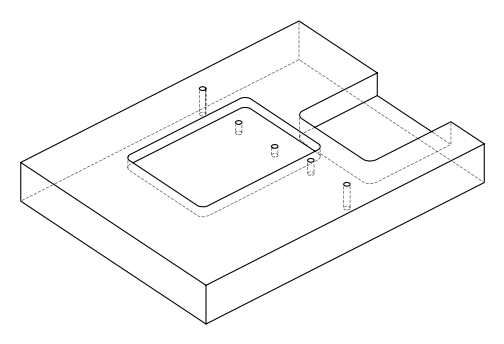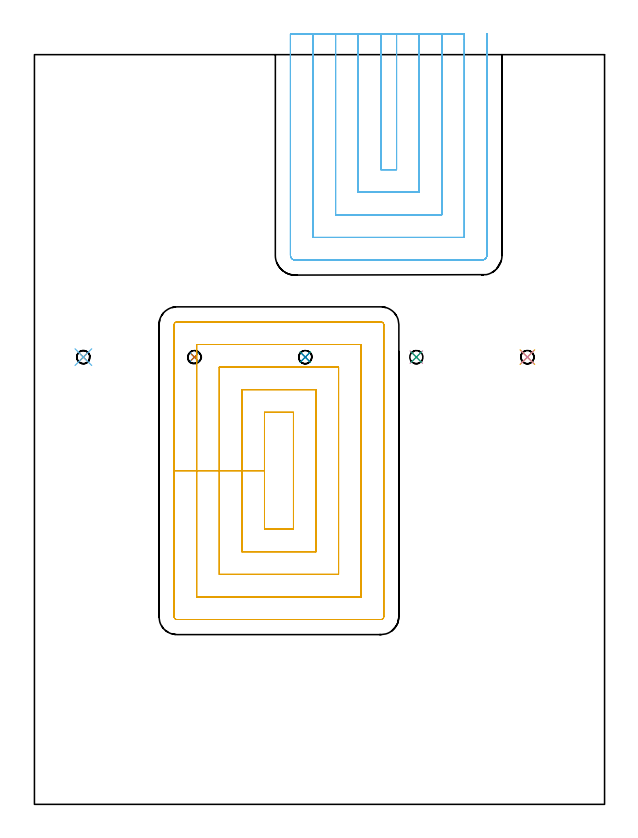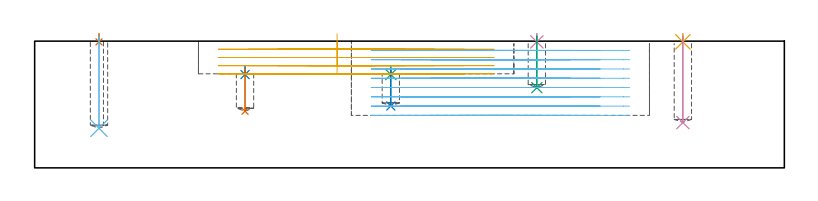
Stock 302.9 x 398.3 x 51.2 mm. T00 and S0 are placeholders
(PLAN: 12 operations, 2 tool changes, 42.9 min)
(1 SPOT_DRILL | STEP1POCKET | NXT0321_9005460120000 | 0.03 min | 0 mm3)
(2 SPOT_DRILL_1 | STEP1POCKET_1 | NXT0321_9005460120000 | 0.03 min | 1366 mm3)
(3 SPOT_DRILL_2 | STEP1POCKET_2 | NXT0321_9005460120000 | 0.03 min | 1366 mm3)
(4 SPOT_DRILL_3 | STEP1POCKET_3 | NXT0321_9005460120000 | 0.03 min | 0 mm3)
(5 SPOT_DRILL_4 | STEP1POCKET_4 | NXT0321_9005460120000 | 0.03 min | 0 mm3)
(6 DRILL_BLIND_HOLE_INTO_CENTER | STEP1POCKET | NXT0301_041 | 0.15 min | 1310 mm3)
(7 DRILL_BLIND_HOLE_INTO_CENTER_1 | STEP1POCKET_1 | NXT0301_041 | 0.07 min | 563 mm3)
(8 DRILL_BLIND_HOLE_INTO_CENTER_2 | STEP1POCKET_2 | NXT0301_041 | 0.06 min | 483 mm3)
(9 DRILL_BLIND_HOLE_INTO_CENTER_3 | STEP1POCKET_3 | NXT0301_041 | 0.08 min | 684 mm3)
(10 DRILL_BLIND_HOLE_INTO_CENTER_4 | STEP1POCKET_4 | NXT0301_041 | 0.14 min | 1223 mm3)
(11 MILL_RECTANGULAR_POCKET | POCKET_RECTANGULAR_STRAIGHT | UGT0201_008 | Follow Part, ap 4, ae 75% | 14.66 min | 289020 mm3)
(12 MILL_SLOT | SLOT_PARTIAL_RECTANGULAR | UGT0201_008 | Follow Part, ap 4, ae 75% | 27.6 min | 421578 mm3)
(TOOL NXT0321_9005460120000 | NC Spot Drill, 142deg, 12mm, Carbide, Uncoated | D12 PA142 FL30 Z2)
(TOOL NXT0301_041 | Carbide Drill 7mm [860.1-0700-035A1-MM 2214] | D7 PA140 FL53 Z2)
(TOOL UGT0201_008 | End Mill 16 mm | D16 FL32 Z4)
(OP 1 SPOT_DRILL)
G17 G21 G94 G90
T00 M6
G54
G17 G0 G90 X26. Y237.6 S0 M3
G43 Z61.2 H0
G94 G81 G98 Z50.899 F250. R54.2
G80
M5
M2
(OP 2 SPOT_DRILL_1)
G17 G21 G94 G90
T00 M6
G54
G17 G0 G90 X85. Y237.6 S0 M3
G43 Z61.2 H0
G94 G81 G98 Z37.699 F250. R41.
G80
M5
M2
(OP 3 SPOT_DRILL_2)
G17 G21 G94 G90
T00 M6
G54
G17 G0 G90 X143.9 Y237.6 S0 M3
G43 Z61.2 H0
G94 G81 G98 Z37.699 F250. R41.
G80
M5
M2
(OP 4 SPOT_DRILL_3)
G17 G21 G94 G90
T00 M6
G54
G17 G0 G90 X202.9 Y237.6 S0 M3
G43 Z61.2 H0
G94 G81 G98 Z50.899 F250. R54.2
G80
M5
M2
(OP 5 SPOT_DRILL_4)
G17 G21 G94 G90
T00 M6
G54
G17 G0 G90 X261.9 Y237.6 S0 M3
G43 Z61.2 H0
G94 G81 G98 Z50.899 F250. R54.2
G80
M5
M2
(OP 6 DRILL_BLIND_HOLE_INTO_CENTER)
G17 G21 G94 G90
T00 M6
G54
G17 G0 G90 X26. Y237.6 S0 M3
G43 Z61.2 H1
G94 G81 G98 Z16. F250. R53.2
G80
M5
M2
(OP 7 DRILL_BLIND_HOLE_INTO_CENTER_1)
G17 G21 G94 G90
T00 M6
G54
G17 G0 G90 X85. Y237.6 S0 M3
G43 Z61.2 H1
G94 G81 G98 Z22.9 F250. R40.
G80
M5
M2
(OP 8 DRILL_BLIND_HOLE_INTO_CENTER_2)
G17 G21 G94 G90
T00 M6
G54
G17 G0 G90 X143.9 Y237.6 S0 M3
G43 Z61.2 H1
G94 G81 G98 Z25. F250. R40.
G80
M5
M2
(OP 9 DRILL_BLIND_HOLE_INTO_CENTER_3)
G17 G21 G94 G90
T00 M6
G54
G17 G0 G90 X202.9 Y237.6 S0 M3
G43 Z61.2 H1
G94 G81 G98 Z32.4 F250. R53.2
G80
M5
M2
(OP 10 DRILL_BLIND_HOLE_INTO_CENTER_4)
G17 G21 G94 G90
T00 M6
G54
G17 G0 G90 X261.9 Y237.6 S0 M3
G43 Z61.2 H1
G94 G81 G98 Z18.3 F250. R53.2
G80
M5
M2
(OP 11 MILL_RECTANGULAR_POCKET)
G17 G21 G94 G90
T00 M6
G54
G17 G0 G90 X122.2 Y200.762 S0 M3
G43 Z61.2 H0
Z54.2
G94 G1 Y177.25 Z47.9 F250.
Y146.2 F500.
X137.6
Y208.3
X122.2
Y177.25
X110.2
Y134.2
X149.6
Y220.3
X110.2
Y177.25
X98.2
Y122.2
X161.6
Y232.3
X98.2
Y177.25
X86.2
Y110.2
X173.6
Y244.3
X86.2
Y177.25
X74.2
Y99.7
G3 X75.7 Y98.2 R1.5
G1 X184.1
G3 X185.6 Y99.7 R1.5
G1 Y254.8
G3 X184.1 Y256.3 R1.5
G1 X75.7
G3 X74.2 Y254.8 R1.5
G1 Y177.25
Y176.25
G0 X122.2 Y200.762 Z50.9
G1 Y177.25 Z44.6 F250.
Y146.2 F500.
X137.6
Y208.3
X122.2
Y177.25
X110.2
Y134.2
X149.6
Y220.3
X110.2
Y177.25
X98.2
Y122.2
X161.6
Y232.3
X98.2
Y177.25
X86.2
Y110.2
X173.6
Y244.3
X86.2
Y177.25
X74.2
Y99.7
G3 X75.7 Y98.2 R1.5
G1 X184.1
G3 X185.6 Y99.7 R1.5
G1 Y254.8
G3 X184.1 Y256.3 R1.5
G1 X75.7
G3 X74.2 Y254.8 R1.5
G1 Y177.25
Y176.25
G0 X122.2 Y200.762 Z47.6
G1 Y177.25 Z41.3 F250.
Y146.2 F500.
X137.6
Y208.3
X122.2
Y177.25
X110.2
Y134.2
X149.6
Y220.3
X110.2
Y177.25
X98.2
Y122.2
X161.6
Y232.3
X98.2
Y177.25
X86.2
Y110.2
X173.6
Y244.3
X86.2
Y177.25
X74.2
Y99.7
G3 X75.7 Y98.2 R1.5
G1 X184.1
G3 X185.6 Y99.7 R1.5
G1 Y254.8
G3 X184.1 Y256.3 R1.5
G1 X75.7
G3 X74.2 Y254.8 R1.5
G1 Y177.25
Y176.25
G0 X122.2 Y200.762 Z44.3
G1 Y177.25 Z38. F250.
Y146.2 F500.
X137.6
Y208.3
X122.2
Y177.25
X110.2
Y134.2
X149.6
Y220.3
X110.2
Y177.25
X98.2
Y122.2
X161.6
Y232.3
X98.2
Y177.25
X86.2
Y110.2
X173.6
Y244.3
X86.2
Y177.25
X74.2
Y99.7
G3 X75.7 Y98.2 R1.5
G1 X184.1
G3 X185.6 Y99.7 R1.5
G1 Y254.8
G3 X184.1 Y256.3 R1.5
G1 X75.7
G3 X74.2 Y254.8 R1.5
G1 Y177.25
Y176.25
G0 Z61.2
M5
M2
(OP 12 MILL_SLOT)
G17 G21 G94 G90
T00 M6
G54
G17 G0 G90 X184. Y409.3 S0 M3
G43 Z61.2 H0
Z47.45
G94 G1 Y406.3 F250.
Y337.2 F500.
X192.4
Y406.3
Y409.3 F250.
X172.
Y406.3
Y325.2 F500.
X204.4
Y406.3
Y409.3 F250.
X160.
Y406.3
Y313.2 F500.
X216.4
Y406.3
Y409.3 F250.
X148.
Y406.3
Y301.2 F500.
X228.4
Y406.3
Y409.3 F250.
X136.
Y406.3
Y291.7 F500.
G3 X138.5 Y289.2 R2.5
G1 X237.9
G3 X240.4 Y291.7 R2.5
G1 Y406.3
Y409.3 F250.
G0 X184. Z43.7
G1 Y406.3
Y337.2 F500.
X192.4
Y406.3
Y409.3 F250.
X172.
Y406.3
Y325.2 F500.
X204.4
Y406.3
Y409.3 F250.
X160.
Y406.3
Y313.2 F500.
X216.4
Y406.3
Y409.3 F250.
X148.
Y406.3
Y301.2 F500.
X228.4
Y406.3
Y409.3 F250.
X136.
Y406.3
Y291.7 F500.
G3 X138.5 Y289.2 R2.5
G1 X237.9
G3 X240.4 Y291.7 R2.5
G1 Y406.3
Y409.3 F250.
G0 X184. Z39.95
G1 Y406.3
Y337.2 F500.
X192.4
Y406.3
Y409.3 F250.
X172.
Y406.3
Y325.2 F500.
X204.4
Y406.3
Y409.3 F250.
X160.
Y406.3
Y313.2 F500.
X216.4
Y406.3
Y409.3 F250.
X148.
Y406.3
Y301.2 F500.
X228.4
Y406.3
Y409.3 F250.
X136.
Y406.3
Y291.7 F500.
G3 X138.5 Y289.2 R2.5
G1 X237.9
G3 X240.4 Y291.7 R2.5
G1 Y406.3
Y409.3 F250.
G0 X184. Z36.2
G1 Y406.3
Y337.2 F500.
X192.4
Y406.3
Y409.3 F250.
X172.
Y406.3
Y325.2 F500.
X204.4
Y406.3
Y409.3 F250.
X160.
Y406.3
Y313.2 F500.
X216.4
Y406.3
Y409.3 F250.
X148.
Y406.3
Y301.2 F500.
X228.4
Y406.3
Y409.3 F250.
X136.
Y406.3
Y291.7 F500.
G3 X138.5 Y289.2 R2.5
G1 X237.9
G3 X240.4 Y291.7 R2.5
G1 Y406.3
Y409.3 F250.
G0 X184. Z32.45
G1 Y406.3
Y337.2 F500.
X192.4
Y406.3
Y409.3 F250.
X172.
Y406.3
Y325.2 F500.
X204.4
Y406.3
Y409.3 F250.
X160.
Y406.3
Y313.2 F500.
X216.4
Y406.3
Y409.3 F250.
X148.
Y406.3
Y301.2 F500.
X228.4
Y406.3
Y409.3 F250.
X136.
Y406.3
Y291.7 F500.
G3 X138.5 Y289.2 R2.5
G1 X237.9
G3 X240.4 Y291.7 R2.5
G1 Y406.3
Y409.3 F250.
G0 X184. Z28.7
G1 Y406.3
Y337.2 F500.
X192.4
Y406.3
Y409.3 F250.
X172.
Y406.3
Y325.2 F500.
X204.4
Y406.3
Y409.3 F250.
X160.
Y406.3
Y313.2 F500.
X216.4
Y406.3
Y409.3 F250.
X148.
Y406.3
Y301.2 F500.
X228.4
Y406.3
Y409.3 F250.
X136.
Y406.3
Y291.7 F500.
G3 X138.5 Y289.2 R2.5
G1 X237.9
G3 X240.4 Y291.7 R2.5
G1 Y406.3
Y409.3 F250.
G0 X184. Z24.95
G1 Y406.3
Y337.2 F500.
X192.4
Y406.3
Y409.3 F250.
X172.
Y406.3
Y325.2 F500.
X204.4
Y406.3
Y409.3 F250.
X160.
Y406.3
Y313.2 F500.
X216.4
Y406.3
Y409.3 F250.
X148.
Y406.3
Y301.2 F500.
X228.4
Y406.3
Y409.3 F250.
X136.
Y406.3
Y291.7 F500.
G3 X138.5 Y289.2 R2.5
G1 X237.9
G3 X240.4 Y291.7 R2.5
G1 Y406.3
Y409.3 F250.
G0 X184. Z21.2
G1 Y406.3
Y337.2 F500.
X192.4
Y406.3
Y409.3 F250.
X172.
Y406.3
Y325.2 F500.
X204.4
Y406.3
Y409.3 F250.
X160.
Y406.3
Y313.2 F500.
X216.4
Y406.3
Y409.3 F250.
X148.
Y406.3
Y301.2 F500.
X228.4
Y406.3
Y409.3 F250.
X136.
Y406.3
Y291.7 F500.
G3 X138.5 Y289.2 R2.5
G1 X237.9
G3 X240.4 Y291.7 R2.5
G1 Y406.3
Y409.3 F250.
G0 Z61.2
M5
M2
